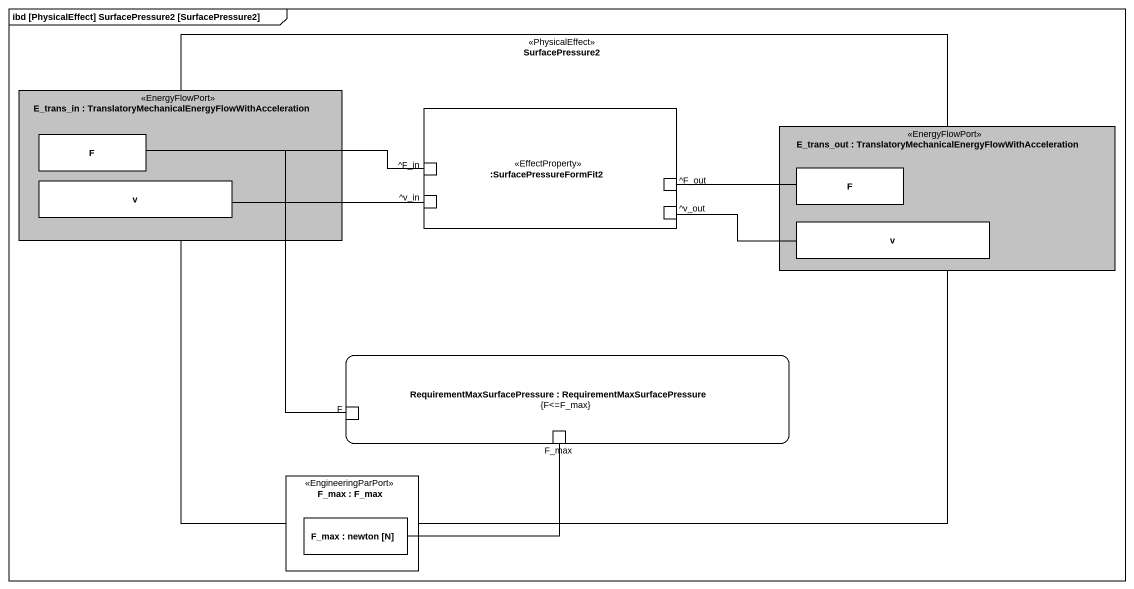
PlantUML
@startuml
mainframe ibd [PhysicalEffect] SurfacePressure2 [SurfacePressure2]
rectangle SurfacePressure2 <<PhysicalEffect>> {
  rectangle "E_trans_in : TranslatoryMechanicalEnergyFlowWithAcceleration" as E_trans_in <<EnergyFlowPort>> #C2C2C2 {
    rectangle F
    rectangle v
  }
  rectangle ":SurfacePressureFormFit2" as SurfacePressureFormFit2 <<EffectProperty>> {
    port "^F_in" as F_in
    port "^v_in" as v_in
    port "^F_out" as F_out
    port "^v_out" as v_out
  }
  rectangle "E_trans_out : TranslatoryMechanicalEnergyFlowWithAcceleration" as E_trans_out <<EnergyFlowPort>> #C2C2C2 {
    rectangle "F" as F_2
    rectangle "v" as v_2
  }
  rectangle "RequirementMaxSurfacePressure : RequirementMaxSurfacePressure\n{F<=F_max}" as RequirementMaxSurfacePressur {
    port "F" as F_3
    port F_max
  }
  rectangle "F_max : F_max" as F_max_2 <<EngineeringParPort>> #FFFFFF {
    rectangle "F_max : newton [N]" as F_max_3
  }
}
F_in -left- F
v -right- v_in
F_out -right- F_2
v_out -right- v_2
F_3 -up- F
F_max_3 -right- F_max
@enduml
